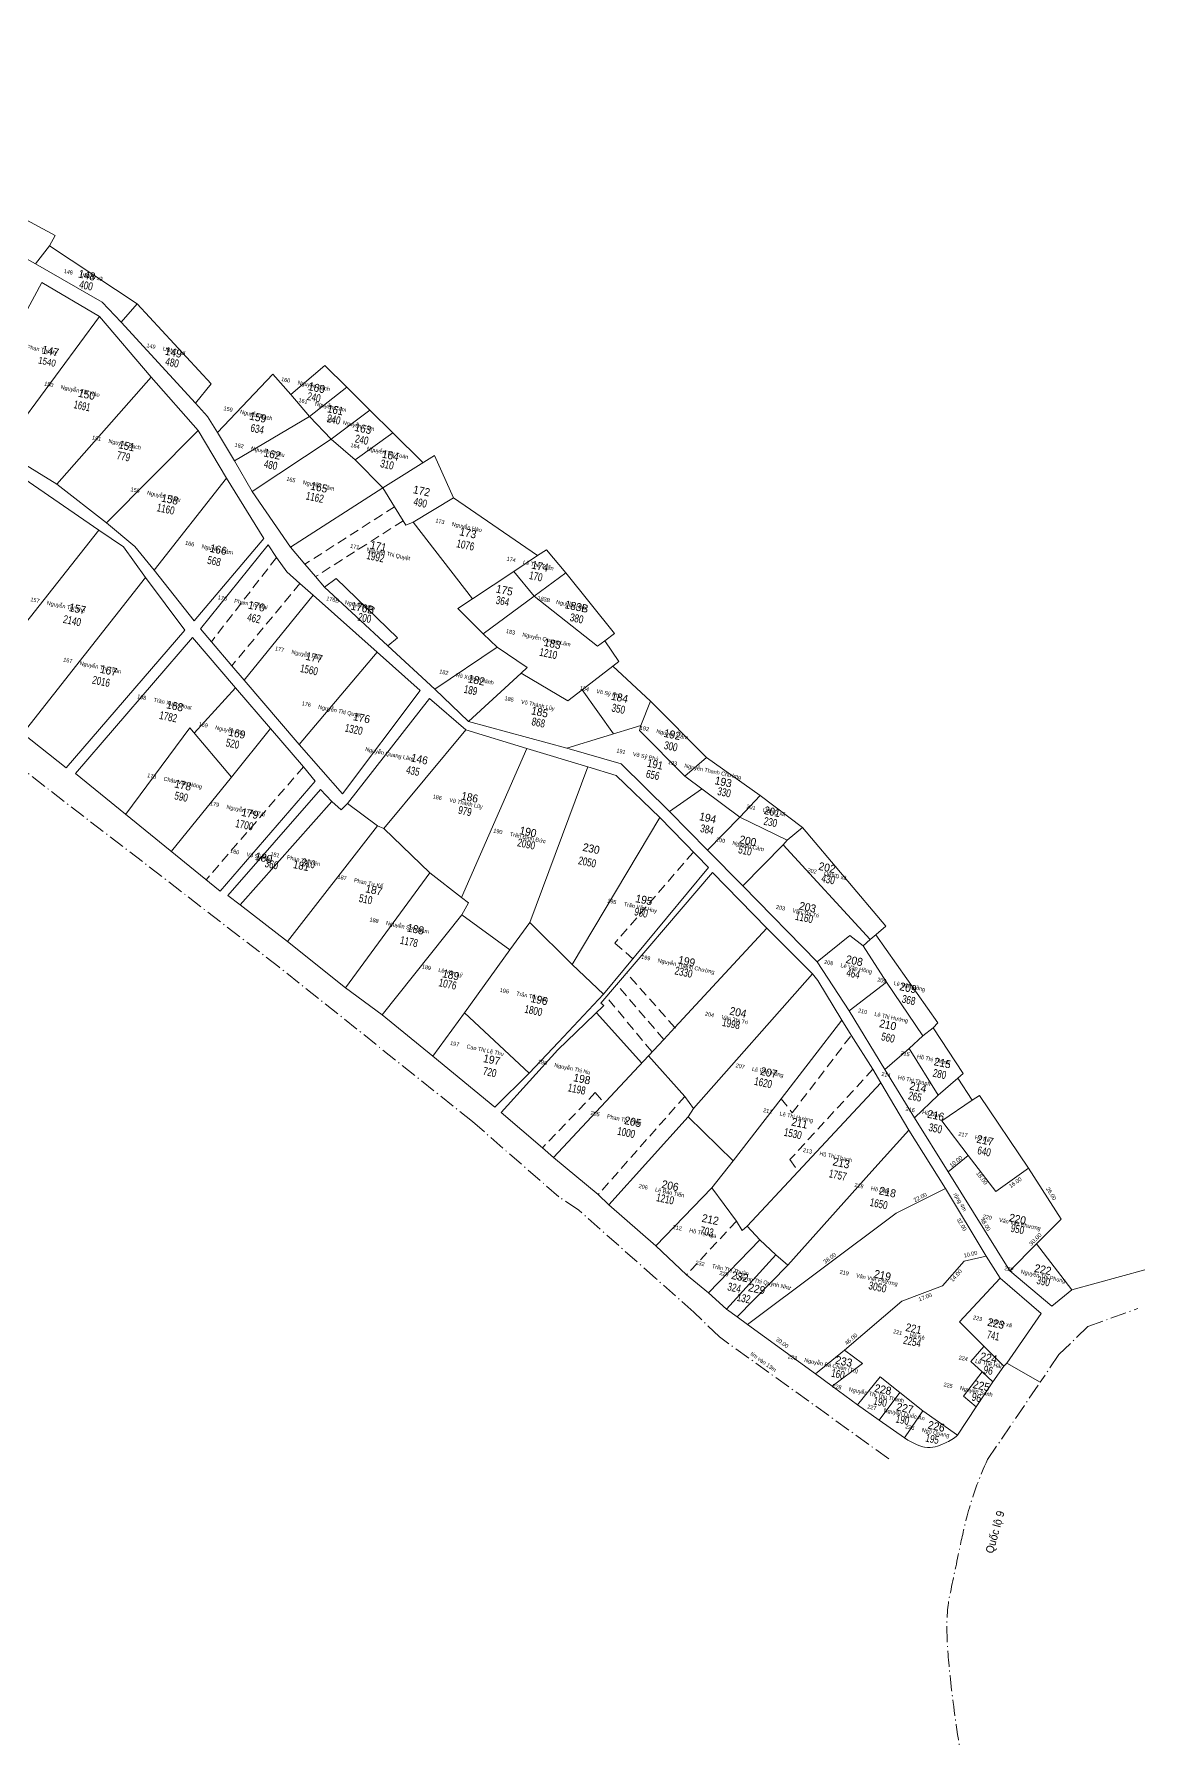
# Model space of a CAD drawing. Header units: metres. Extents: x 550827 to 552316, y 1839819 to 1841297.
# Drawn here: x 551900 to 552316, y 1839819 to 1840460 of the extents above; entities that cross this region are included whole.
import ezdxf
from ezdxf.enums import TextEntityAlignment as Align

# ---------------------------------------------------------------- set-up
doc = ezdxf.new("R2010")
doc.units = ezdxf.units.M
doc.header["$LTSCALE"] = 1.2
doc.linetypes.add('DOT_DASHED', pattern=[7.7, 5, -1.2, 0.3, -1.2])
doc.linetypes.add('MEDIUM_DASHED', pattern=[4.5, 3, -1.5])
for name, color, linetype, lineweight in [('10', 7, 'Continuous', 13), ('13', 7, 'Continuous', 13), ('22', 7, 'DOT_DASHED', 13)]:
    doc.layers.add(name, color=color, linetype=linetype, lineweight=lineweight)
for name, color, linetype in [('2', 7, 'Continuous'), ('26', 7, 'Continuous'), ('48', 7, 'Continuous')]:
    doc.layers.add(name, color=color, linetype=linetype)

msp = doc.modelspace()

# ---------------------------------------------------------------- linework, layer by layer
at = {"layer": '10'}
for p, q in [((551905.78, 1840381.01), (551938.59, 1840359.28)), ((551900.55, 1840374.27), (551925.47, 1840359.98)), ((551925.47, 1840359.98), (551932.58, 1840352.39)), ((551938.59, 1840359.28), (551932.58, 1840352.39)), ((551938.59, 1840359.28), (551966.35, 1840329.34)), ((551887.62, 1840304.53), (551924.49, 1840354.57)), ((551924.49, 1840354.57), (551943.94, 1840331.81)), ((551932.58, 1840352.39), (551960.47, 1840322.11)), ((551968.73, 1840311.1), (551989.54, 1840332.92)), ((551989.54, 1840332.92), (551996.22, 1840325.28)), ((551943.94, 1840331.81), (551908.53, 1840291.69)), ((551943.94, 1840331.81), (551961.45, 1840311.79)), ((551966.35, 1840329.34), (551960.47, 1840322.11)), ((552017.26, 1840328.03), (552003.23, 1840317.01)), ((551975.14, 1840300.44), (552003.23, 1840317.01)), ((552025.89, 1840319.48), (552011.44, 1840308.52)), ((551961.45, 1840311.79), (551972.17, 1840293.91)), ((551981.71, 1840288.94), (552011.44, 1840308.52)), ((552034.53, 1840310.92), (552020.38, 1840300.82)), ((552050.1, 1840302.42), (552030.79, 1840290.32)), ((552050.1, 1840302.42), (552057.24, 1840286.56)), ((551908.53, 1840291.69), (551927.12, 1840277.21)), ((552030.79, 1840290.32), (551996.1, 1840268.08)), ((552057.24, 1840286.56), (552088.78, 1840264.91)), ((552042.07, 1840277.44), (552064.41, 1840248.74)), ((551924.32, 1840274.45), (551876.37, 1840213.83)), ((551924.32, 1840274.45), (551933.48, 1840268.17)), ((551933.48, 1840268.17), (551941.72, 1840256.72)), ((552092.11, 1840267.14), (552099.41, 1840258.42)), ((551941.72, 1840256.72), (551895.81, 1840198.3)), ((551941.72, 1840256.72), (551956.46, 1840237)), ((552013.24, 1840256.38), (552036.26, 1840234.12)), ((552004.6, 1840250.07), (551978.8, 1840218.21)), ((552087.51, 1840249.7), (552111.26, 1840230.96)), ((551956.46, 1840237), (551912.01, 1840185.4)), ((551959.35, 1840234.18), (551915.49, 1840183.19)), ((552036.26, 1840234.12), (552032.64, 1840231.06)), ((552032.64, 1840231.06), (552050.28, 1840214.82)), ((552113.96, 1840233.02), (552119.31, 1840225.19)), ((552028.62, 1840228.69), (551999.36, 1840194.06)), ((552117.06, 1840223.46), (552131.15, 1840210.41)), ((551975.49, 1840215.4), (551960.02, 1840198.43)), ((552048.23, 1840211.31), (552017.45, 1840172.03)), ((552105.48, 1840214.57), (552117.23, 1840198.15)), ((552131.15, 1840210.41), (552152.11, 1840189.27)), ((551912.01, 1840185.4), (551895.81, 1840198.3)), ((551958.32, 1840200.38), (551934.41, 1840168.04)), ((551958.32, 1840200.38), (551973.99, 1840181.91)), ((552062.93, 1840202.78), (552099.74, 1840192.8)), ((552126.97, 1840199.31), (552143.99, 1840182.2)), ((552084.74, 1840192.68), (552060.3, 1840136.74)), ((552107.66, 1840185.71), (552085.89, 1840127.41)), ((552120.1, 1840186.83), (552138.28, 1840169.02)), ((552152.11, 1840189.27), (552172.25, 1840174.97)), ((552118.26, 1840182.48), (552134.62, 1840166.72)), ((552007.4, 1840177.31), (552011.58, 1840172.77)), ((552011.58, 1840172.77), (552015.16, 1840169.68)), ((552138.28, 1840169.02), (552150.31, 1840177.32)), ((552172.25, 1840174.97), (552164.61, 1840166.88)), ((552172.25, 1840174.97), (552188.07, 1840163.04)), ((552015.16, 1840169.68), (552017.45, 1840172.03)), ((552028.8, 1840163.59), (552017.45, 1840172.03)), ((552134.62, 1840166.72), (552101.72, 1840111.65)), ((552152.88, 1840147.96), (552134.62, 1840166.72)), ((552138.28, 1840169.02), (552152.55, 1840154.46)), ((552152.55, 1840154.46), (552164.61, 1840166.88)), ((552164.61, 1840166.88), (552182.38, 1840158.3)), ((551995.06, 1840120.33), (552028.8, 1840163.59)), ((552028.8, 1840163.59), (552031.13, 1840162.61)), ((552182.38, 1840158.3), (552188.07, 1840163.04)), ((552188.07, 1840163.04), (552219.41, 1840125.97)), ((552152.55, 1840154.46), (552165.79, 1840141.12)), ((552165.79, 1840141.12), (552180.87, 1840156.54)), ((552180.87, 1840156.54), (552182.38, 1840158.3)), ((552213.47, 1840121.07), (552180.87, 1840156.54)), ((552152.88, 1840147.96), (552113.55, 1840100.51)), ((552048.4, 1840146.05), (552016.7, 1840102.97)), ((552048.4, 1840146.05), (552060.3, 1840136.74)), ((552154.35, 1840146.19), (552174.78, 1840125.32)), ((552165.79, 1840141.12), (552193.66, 1840112.7)), ((552060.3, 1840136.74), (552062.86, 1840134.82)), ((552062.86, 1840134.82), (552060.4, 1840130.25)), ((552060.4, 1840130.25), (552030.48, 1840092.73)), ((552060.4, 1840130.25), (552078.42, 1840117.12)), ((552174.78, 1840125.32), (552191.83, 1840108.17)), ((552205.91, 1840122.56), (552193.66, 1840112.7)), ((552205.91, 1840122.56), (552210.9, 1840118.64)), ((552213.47, 1840121.07), (552210.9, 1840118.64)), ((552215.78, 1840122.86), (552213.47, 1840121.07)), ((552215.67, 1840122.76), (552238.93, 1840089.83)), ((552219.41, 1840125.97), (552215.78, 1840122.86)), ((551995.06, 1840120.33), (552016.7, 1840102.97)), ((552210.9, 1840118.64), (552219.65, 1840105.03)), ((552147.24, 1840057.65), (552191.83, 1840108.17)), ((552193.66, 1840112.7), (552205.62, 1840094.3)), ((552205.62, 1840094.3), (552219.65, 1840105.03)), ((552219.65, 1840105.03), (552233.27, 1840084.92)), ((552061.41, 1840093.58), (552049.47, 1840077.24)), ((552061.41, 1840093.58), (552085.63, 1840070.96)), ((552127.82, 1840074.72), (552110.85, 1840093.58)), ((552202.86, 1840090.73), (552206.44, 1840085.15)), ((552205.62, 1840094.3), (552218.97, 1840072.35)), ((552206.44, 1840085.15), (552214.54, 1840072.41)), ((552237.1, 1840087.94), (552248.39, 1840070.77)), ((552218.97, 1840072.35), (552228.1, 1840080.19)), ((552228.1, 1840080.19), (552239.02, 1840062.65)), ((552214.54, 1840072.41), (552217.49, 1840067.34)), ((552218.97, 1840072.35), (552230.11, 1840054.12)), ((552217.49, 1840067.34), (552227.98, 1840049.59)), ((552246.43, 1840069.07), (552251.81, 1840060.79)), ((552145.29, 1840054.52), (552147.24, 1840057.65)), ((552075.12, 1840056.24), (552090.61, 1840042.89)), ((552115.56, 1840021.59), (552145.29, 1840054.52)), ((552145.29, 1840054.52), (552162.12, 1840038.09)), ((552230.11, 1840054.12), (552242.74, 1840033.95)), ((552090.61, 1840042.89), (552094.71, 1840039.27)), ((552094.71, 1840039.27), (552111.56, 1840025.45)), ((552242.74, 1840033.95), (552250.31, 1840040.05)), ((552265.85, 1839996.79), (552242.74, 1840033.95)), ((552111.56, 1840025.45), (552115.56, 1840021.59)), ((552223.22, 1840018.4), (552241.76, 1840027.67)), ((552115.56, 1840021.59), (552133.16, 1840006.2)), ((552167.55, 1839976.75), (552223.22, 1840018.4)), ((552165.46, 1840011.93), (552167.39, 1840013.54)), ((552133.16, 1840006.2), (552144.65, 1839995.35)), ((552172.12, 1840008.4), (552152.84, 1839988.53)), ((552275.86, 1840006.89), (552289.12, 1839989.75)), ((552178.15, 1840002.88), (552159.67, 1839982.5)), ((552248.75, 1840000.41), (552240.59, 1839991.23)), ((552248.75, 1840000.41), (552256.99, 1840002.31)), ((552144.65, 1839995.35), (552152.84, 1839988.53)), ((552247.03, 1839977.67), (552262.21, 1839994.13)), ((552265.85, 1839996.79), (552281.64, 1839983.56)), ((552289.12, 1839989.75), (552316.49, 1839997.19)), ((552152.84, 1839988.53), (552159.67, 1839982.5)), ((552240.59, 1839991.23), (552225.39, 1839985.44)), ((552281.64, 1839983.56), (552289.12, 1839989.75)), ((552225.39, 1839985.44), (552203.82, 1839967.13)), ((552247.03, 1839977.67), (552263.65, 1839961.04)), ((552203.82, 1839967.13), (552192.96, 1839958.19)), ((552210.69, 1839962.07), (552203.82, 1839967.13)), ((552251.31, 1839962.86), (552256.09, 1839968.47)), ((552199.26, 1839953.59), (552210.69, 1839962.07)), ((552259.46, 1839955.25), (552263.65, 1839961.04)), ((552264.76, 1839962.24), (552277.29, 1839955.13)), ((552208.77, 1839946.65), (552217.29, 1839957.08)), ((552224.62, 1839951.24), (552216.89, 1839940.81)), ((552233.29, 1839944.34), (552226.34, 1839934.24))]:
    msp.add_line(p, q, dxfattribs=at)
at = {"layer": '10', "linetype": 'MEDIUM_DASHED'}
for p, q in [((551990.87, 1840264.21), (551966.5, 1840232.65)), ((551999.67, 1840254.46), (551974.17, 1840223.65)), ((552000.97, 1840185.73), (551964.62, 1840143.57)), ((552131.59, 1840079.01), (552114.56, 1840099.58)), ((552184.29, 1840056.1), (552206.44, 1840085.15)), ((552214.54, 1840072.41), (552183.42, 1840038.53)), ((552110.44, 1840063.68), (552090.61, 1840042.89)), ((552110.44, 1840063.68), (552113.85, 1840059.78)), ((552143.96, 1840062.22), (552111.56, 1840025.45)), ((552180.1, 1840061.33), (552184.29, 1840056.1)), ((552183.42, 1840038.53), (552186.5, 1840034.07)), ((552163.34, 1840015.45), (552144.65, 1839995.35))]:
    msp.add_line(p, q, dxfattribs=at)
at = {"layer": '10'}
for points in [[(551907.88, 1840384.91), (551905.78, 1840381.01), (551900.55, 1840374.27), (551877.25, 1840387.27), (551883.29, 1840398.1)], [(551986.13, 1840271.35), (551959.98, 1840240.44), (551944.95, 1840259.42), (551972.17, 1840293.91)]]:
    msp.add_lwpolyline(points, close=True, dxfattribs=at)
for points in [[(551908.53, 1840291.69), (551887.62, 1840304.53), (551873.66, 1840313.11), (551902.93, 1840367.3), (551924.49, 1840354.57)], [(552009.06, 1840336.17), (551996.22, 1840325.28), (552003.23, 1840317.01), (552011.44, 1840308.52), (552020.38, 1840300.82), (552030.79, 1840290.32)], [(552009.06, 1840336.17), (552017.26, 1840328.03), (552025.89, 1840319.48), (552034.53, 1840310.92), (552045.72, 1840299.82)], [(551960.47, 1840322.11), (551965, 1840317.02), (551968.73, 1840311.1)], [(551871.58, 1840310.9), (551890.51, 1840297.67), (551924.32, 1840274.45)], [(551961.45, 1840311.79), (551927.12, 1840277.21), (551937.74, 1840268.36), (551944.95, 1840259.42)], [(551996.1, 1840268.08), (551981.71, 1840288.94), (551975.14, 1840300.44), (551968.73, 1840311.1)], [(552057.24, 1840286.56), (552042.07, 1840277.44), (552039.4, 1840276.28), (552038.36, 1840277.97), (552035.15, 1840283.22), (552030.79, 1840290.32)], [(552044.74, 1840214.33), (552028.62, 1840228.69), (552004.6, 1840250.07), (551999.67, 1840254.46), (551994.74, 1840258.86), (551990.87, 1840264.21), (551987.73, 1840268.92), (551962.39, 1840237.48)], [(552008.94, 1840253.06), (552005.54, 1840257.04), (552001.54, 1840261.72), (551996.1, 1840268.08)], [(552092.11, 1840267.14), (552088.78, 1840264.91), (552079.87, 1840258.94), (552087.51, 1840249.7)], [(552013.24, 1840256.38), (552008.94, 1840253.06), (552032.64, 1840231.06)], [(552079.87, 1840258.94), (552064.41, 1840248.74), (552058.84, 1840245.07), (552068.35, 1840235.57), (552087.51, 1840249.7)], [(552087.51, 1840249.7), (552099.41, 1840258.42), (552117.59, 1840235.79)], [(552044.74, 1840214.33), (552015.68, 1840175.66), (551999.36, 1840194.06), (551978.8, 1840218.21), (551974.17, 1840223.65), (551966.5, 1840232.65), (551962.39, 1840237.48)], [(551959.35, 1840234.18), (551975.49, 1840215.4), (551988.63, 1840200.1), (552000.97, 1840185.73), (552005.42, 1840180.34)], [(552073.66, 1840230.63), (552050.28, 1840214.82), (552062.93, 1840202.78)], [(552068.35, 1840235.57), (552073.66, 1840230.63), (552084.93, 1840222.98)], [(552117.59, 1840235.79), (552113.96, 1840233.02), (552111.26, 1840230.96)], [(552082.57, 1840220.81), (552100.19, 1840210.51), (552105.48, 1840214.57), (552117.06, 1840223.46), (552119.31, 1840225.19)], [(552062.93, 1840202.78), (552082.57, 1840220.81), (552084.93, 1840222.98)], [(552118.26, 1840182.48), (552107.66, 1840185.71), (552084.74, 1840192.68), (552061.82, 1840199.66), (552048.23, 1840211.31)], [(552131.15, 1840210.41), (552127.49, 1840201.25), (552126.97, 1840199.31)], [(551988.63, 1840200.1), (551973.99, 1840181.91), (551951.57, 1840154.09)], [(552061.82, 1840199.66), (552031.13, 1840162.61), (552048.4, 1840146.05)], [(552127.49, 1840201.25), (552099.74, 1840192.8), (552120.1, 1840186.83)], [(552152.11, 1840189.27), (552143.99, 1840182.2), (552164.61, 1840166.88)], [(552005.42, 1840180.34), (551969.79, 1840139.15), (551915.49, 1840183.19)], [(552007.4, 1840177.31), (551972.66, 1840137.58), (551977.21, 1840134.07)], [(552011.58, 1840172.77), (551977.21, 1840134.07), (551995.06, 1840120.33)], [(552154.35, 1840146.19), (552112.52, 1840097.22), (552113.57, 1840096.33), (552096.35, 1840079.64), (552075.12, 1840056.24)], [(552085.89, 1840127.41), (552078.42, 1840117.12), (552061.41, 1840093.58)], [(552085.89, 1840127.41), (552101.72, 1840111.65), (552113.55, 1840100.51)], [(552174.78, 1840125.32), (552140.28, 1840088.02), (552136.09, 1840083.49), (552130.44, 1840077.38)], [(552191.83, 1840108.17), (552193.83, 1840105.63), (552202.86, 1840090.73)], [(552072.81, 1840058.2), (552049.47, 1840077.24), (552030.48, 1840092.73), (552016.7, 1840102.97)], [(552113.55, 1840100.51), (552096.62, 1840082.59), (552085.63, 1840070.96), (552072.81, 1840058.2)], [(552202.86, 1840090.73), (552180.1, 1840061.33), (552162.12, 1840038.09), (552154.14, 1840028)], [(552238.93, 1840089.83), (552237.1, 1840087.94), (552233.27, 1840084.92), (552228.1, 1840080.19)], [(552147.24, 1840057.65), (552143.96, 1840062.22), (552130.44, 1840077.38), (552094.71, 1840039.27)], [(552230.11, 1840054.12), (552239.02, 1840062.65), (552246.43, 1840069.07), (552248.39, 1840070.77)], [(552217.49, 1840067.34), (552186.5, 1840034.07), (552167.39, 1840013.54)], [(552240.34, 1840053.07), (552251.81, 1840060.79), (552254.45, 1840062.56)], [(552265.85, 1839996.79), (552275.86, 1840006.89), (552285.08, 1840016.18), (552272.86, 1840035.27), (552254.45, 1840062.56)], [(552240.34, 1840053.07), (552250.31, 1840040.05), (552260.63, 1840026.57), (552272.86, 1840035.27)], [(552227.98, 1840049.59), (552214.15, 1840034.14), (552182.62, 1839998.92), (552163.61, 1839979.62)], [(552277.65, 1839980.8), (552262.21, 1839994.13), (552256.99, 1840002.31), (552241.76, 1840027.67), (552227.98, 1840049.59)], [(552165.46, 1840011.93), (552163.34, 1840015.45), (552154.14, 1840028), (552133.16, 1840006.2)], [(552167.39, 1840013.54), (552172.12, 1840008.4), (552178.15, 1840002.88), (552182.62, 1839998.92)], [(552208.77, 1839946.65), (552199.26, 1839953.59), (552192.96, 1839958.19), (552167.55, 1839976.75), (552163.61, 1839979.62), (552159.67, 1839982.5)], [(552263.65, 1839961.04), (552264.76, 1839962.24), (552277.65, 1839980.8)], [(552251.31, 1839962.86), (552255.47, 1839958.98), (552259.46, 1839955.25)], [(552217.29, 1839957.08), (552224.62, 1839951.24), (552233.29, 1839944.34), (552246.28, 1839935.18)], [(552259.46, 1839955.25), (552253.26, 1839945.81), (552246.28, 1839935.18)], [(552255.48, 1839958.99), (552255.47, 1839958.98), (552248.45, 1839949.8), (552253.26, 1839945.81)], [(552208.77, 1839946.65), (552216.89, 1839940.81), (552226.34, 1839934.24)]]:
    msp.add_lwpolyline(points, dxfattribs=at)
at = {"layer": '10', "linetype": 'MEDIUM_DASHED'}
for points in [[(552035.18, 1840283.24), (552035.15, 1840283.22), (552001.54, 1840261.72)], [(552038.53, 1840278.08), (552038.36, 1840277.97), (552005.54, 1840257.04)], [(552147.1, 1840153.69), (552117.75, 1840119.65), (552124.5, 1840113.83)], [(552140.45, 1840087.83), (552140.28, 1840088.02), (552122.16, 1840108.45)], [(552136.13, 1840083.45), (552136.09, 1840083.49), (552118.59, 1840104.12)]]:
    msp.add_lwpolyline(points, dxfattribs=at)
at = {"layer": '10'}
msp.add_open_spline([(552226.34, 1839934.24), (552230.11, 1839931.84), (552234.3, 1839930.33), (552237.93, 1839930.76), (552241.38, 1839931.97), (552245.08, 1839934.09), (552246.28, 1839935.18)], degree=3, dxfattribs=at)
at = {"layer": '22'}
for p, q in [((552295.09, 1839975.92), (552313.87, 1839982.67)), ((552284.26, 1839965.41), (552295.09, 1839975.92)), ((552284.26, 1839965.41), (552277.29, 1839955.13)), ((552257.56, 1839926.14), (552277.29, 1839955.13))]:
    msp.add_line(p, q, dxfattribs=at)
msp.add_lwpolyline([(552220.49, 1839926.36), (552156.99, 1839972.03), (552147.42, 1839981.32), (552133.06, 1839994.03), (552104.22, 1840019.57), (552096.71, 1840024.62), (552064.35, 1840052.78), (551991.81, 1840110.75), (551770.61, 1840281.2), (551671.9, 1840357.25), (551592.71, 1840418.27), (551492.07, 1840507.87), (551330.81, 1840648.34), (551172.96, 1840788.92)], dxfattribs=at)
msp.add_open_spline([(552257.56, 1839926.14), (552251.3, 1839912.73), (552246.65, 1839890.82), (552244.04, 1839878.47), (552240.42, 1839861.42), (552246.87, 1839819.17)], degree=3, dxfattribs=at)

# ---------------------------------------------------------------- texts
at = {"layer": '13'}
for s, rotation, width, p in [('148', 348.032, 0.95, (551919.454, 1840368.566)), ('147', 348.032, 0.95, (551905.794, 1840340.116)), ('149', 348.032, 0.95, (551951.954, 1840339.64)), ('150', 348.032, 0.95, (551919.389, 1840323.865)), ('160', 348.032, 0.95, (552005.619, 1840326.365)), ('161', 348.032, 0.9, (552012.664, 1840318.08)), ('159', 348.032, 0.95, (551983.614, 1840315.32)), ('163', 348.032, 0.95, (552023.039, 1840311.062)), ('151', 348.032, 0.9, (551934.404, 1840304.58)), ('162', 348.032, 0.95, (551988.979, 1840301.487)), ('164', 348.032, 0.95, (552033.339, 1840301.055)), ('158', 348.032, 0.95, (551950.584, 1840284.576)), ('165', 348.032, 0.95, (552006.544, 1840289.076)), ('172', 348.032, 0.95, (552045.009, 1840287.707)), ('173', 348.032, 0.95, (552062.379, 1840271.932)), ('166', 348.032, 0.95, (551968.769, 1840265.717)), ('171', 348.032, 0.9, (552028.804, 1840266.98)), ('174', 348.032, 0.95, (552089.399, 1840259.465)), ('175', 348.032, 0.95, (552076.054, 1840250.486)), ('157', 348.032, 0.95, (551915.934, 1840243.536)), ('170', 348.032, 0.95, (551983.109, 1840244.455)), ('176B', 348.032, 0.95, (552022.844, 1840243.846)), ('183B', 348.032, 0.95, (552103.124, 1840244.336)), ('183', 348.032, 0.95, (552094.059, 1840230.472)), ('167', 348.032, 0.95, (551927.624, 1840220.396)), ('177', 348.032, 0.95, (552004.694, 1840225.256)), ('182', 348.032, 0.95, (552065.559, 1840216.807)), ('184', 348.032, 0.95, (552119.279, 1840210.295)), ('168', 348.032, 0.95, (551952.464, 1840207.086)), ('176', 348.032, 0.95, (552022.529, 1840202.617)), ('185', 348.032, 0.95, (552089.284, 1840204.826)), ('169', 348.032, 0.95, (551975.764, 1840196.84)), ('192', 348.032, 0.95, (552139.019, 1840196.387)), ('146', 348.032, 0.95, (552044.189, 1840187.177)), ('191', 348.032, 0.9, (552132.544, 1840185.25)), ('178', 348.032, 0.95, (551955.494, 1840177.406)), ('193', 348.032, 0.95, (552158.139, 1840178.642)), ('186', 348.032, 0.95, (552063.029, 1840172.877)), ('179', 348.032, 0.95, (551980.624, 1840166.78)), ('194', 348.032, 0.95, (552152.309, 1840165.165)), ('201', 348.032, 0.9, (552176.464, 1840167.49)), ('190', 348.032, 0.95, (552084.899, 1840159.905)), ('200', 348.032, 0.95, (552167.309, 1840156.535)), ('180', 348.032, 0.95, (551985.789, 1840150.215)), ('230', 348.032, 0.95, (552108.609, 1840153.645)), ('181', 348.032, 0.9, (551999.824, 1840147.24)), ('202', 348.032, 0.95, (552197.039, 1840146.517)), ('187', 348.032, 0.95, (552027.094, 1840138.106)), ('195', 348.032, 0.95, (552128.394, 1840134.426)), ('203', 348.032, 0.95, (552189.749, 1840131.662)), ('188', 348.032, 0.95, (552042.724, 1840123.446)), ('199', 348.032, 0.95, (552144.394, 1840111.4)), ('208', 348.032, 0.95, (552207.274, 1840111.626)), ('189', 348.032, 0.95, (552055.944, 1840106.28)), ('209', 348.032, 0.95, (552227.424, 1840101.43)), ('196', 348.032, 0.95, (552089.109, 1840096.977)), ('204', 348.032, 0.95, (552163.669, 1840092.265)), ('210', 348.032, 0.95, (552219.829, 1840087.565)), ('197', 348.032, 0.95, (552071.294, 1840074.476)), ('215', 348.032, 0.95, (552240.324, 1840073.286)), ('198', 348.032, 0.95, (552105.124, 1840067.296)), ('207', 348.032, 0.95, (552175.184, 1840069.686)), ('214', 348.032, 0.95, (552231.169, 1840064.205)), ('216', 348.032, 0.95, (552237.809, 1840053.627)), ('205', 348.032, 0.95, (552124.224, 1840051.246)), ('211', 348.032, 0.9, (552186.744, 1840050.71)), ('217', 348.032, 0.95, (552256.304, 1840044.256)), ('213', 348.032, 0.95, (552202.349, 1840035.772)), ('206', 348.032, 0.95, (552138.219, 1840027.297)), ('218', 348.032, 0.95, (552219.714, 1840024.886)), ('220', 348.032, 0.95, (552268.459, 1840014.765)), ('212', 348.032, 0.95, (552153.259, 1840014.607)), ('222', 348.032, 0.95, (552277.989, 1839995.847)), ('232', 348.032, 0.95, (552164.349, 1839993.187)), ('219', 348.032, 0.95, (552217.824, 1839993.71)), ('229', 348.032, 0.95, (552170.674, 1839988.6)), ('221', 348.032, 0.9, (552229.504, 1839973.7)), ('223', 348.032, 0.95, (552260.339, 1839975.642)), ('233', 348.032, 0.95, (552203.319, 1839961.422)), ('224', 348.032, 0.95, (552257.649, 1839962.765)), ('228', 348.032, 0.95, (552218.004, 1839950.866)), ('225', 348.032, 0.95, (552254.884, 1839952.286)), ('227', 348.032, 0.95, (552226.234, 1839943.876)), ('226', 348.032, 0.95, (552238.029, 1839937.077)), ('Quốc lộ 9', 74.47, 0.95, (552261.753, 1839898.513))]:
    msp.add_text(s, height=3, rotation=rotation, dxfattribs=dict(at, width=width)).set_placement(p, align=Align.CENTER)
at = {"layer": '2'}
for s, height, width, p in [('400', 3, 0.75, (551921.648, 1840364.204)), ('1540', 2.61, 0.85, (551907.819, 1840335.647)), ('480', 3, 0.75, (551953.898, 1840335.314)), ('240', 3, 0.75, (552007.088, 1840322.294)), ('1691', 3, 0.7, (551920.748, 1840318.956)), ('634', 3, 0.75, (551985.828, 1840310.458)), ('240', 3, 0.75, (552014.538, 1840313.974)), ('240', 3, 0.75, (552025.018, 1840306.404)), ('779', 3, 0.75, (551935.668, 1840300.153)), ('480', 3, 0.75, (551990.848, 1840296.944)), ('310', 3, 0.75, (552034.508, 1840297.084)), ('1162', 3, 0.75, (552008.238, 1840284.635)), ('1160', 3, 0.75, (551952.318, 1840280.232)), ('490', 3, 0.75, (552046.958, 1840282.804)), ('1076', 3, 0.75, (552064.698, 1840266.744)), ('568', 3, 0.75, (551969.648, 1840260.883)), ('1992', 3, 0.75, (552030.968, 1840262.315)), ('170', 3, 0.75, (552090.298, 1840255.174)), ('364', 3, 0.75, (552077.808, 1840245.898)), ('2140', 3, 0.75, (551917.228, 1840238.372)), ('462', 3, 0.75, (551984.588, 1840239.477)), ('200', 3, 0.75, (552026.078, 1840239.594)), ('380', 3, 0.75, (552105.618, 1840239.412)), ('1210', 3, 0.75, (552095.778, 1840226.062)), ('1560', 3, 0.75, (552006.058, 1840219.962)), ('2016', 3, 0.75, (551928.108, 1840215.634)), ('189', 3, 0.75, (552065.838, 1840212.505)), ('1782', 3, 0.75, (551953.268, 1840202.365)), ('868', 3, 0.75, (552091.248, 1840200.383)), ('350', 3, 0.75, (552121.258, 1840205.522)), ('1320', 3, 0.75, (552022.848, 1840197.642)), ('520', 3, 0.75, (551976.578, 1840192.454)), ('300', 3, 0.75, (552140.918, 1840191.462)), ('435', 3, 0.75, (552044.208, 1840182.278)), ('656', 3, 0.75, (552134.148, 1840180.738)), ('590', 3, 0.75, (551957.308, 1840172.574)), ('330', 3, 0.75, (552160.898, 1840174.222)), ('1700', 3, 0.75, (551981.798, 1840161.852)), ('979', 3, 0.75, (552063.718, 1840167.173)), ('230', 3, 0.75, (552178.268, 1840163.042)), ('384', 3, 0.75, (552154.498, 1840160.318)), ('2090', 3, 0.75, (552087.538, 1840154.672)), ('510', 3, 0.75, (552168.758, 1840152.384)), ('360', 3, 0.75, (551991.168, 1840147.232)), ('310', 3, 0.75, (552005.038, 1840147.594)), ('2050', 3, 0.75, (552110.378, 1840147.932)), ('430', 3, 0.75, (552199.918, 1840141.612)), ('510', 3, 0.75, (552026.478, 1840134.134)), ('980', 3, 0.75, (552129.778, 1840129.134)), ('1160', 3, 0.75, (552191.728, 1840127.072)), ('1178', 3, 0.75, (552043.558, 1840118.089)), ('2330', 3, 0.75, (552146.528, 1840106.62)), ('464', 3, 0.75, (552209.308, 1840106.278)), ('1076', 3, 0.75, (552058.048, 1840102.184)), ('1800', 3, 0.75, (552090.218, 1840092.252)), ('368', 3, 0.75, (552230.108, 1840096.363)), ('1998', 3, 0.75, (552164.338, 1840087.301)), ('560', 3, 0.75, (552222.368, 1840082.262)), ('720', 3, 0.75, (552072.998, 1840069.324)), ('280', 3, 0.75, (552241.688, 1840068.624)), ('1198', 3, 0.75, (552106.438, 1840062.799)), ('1620', 3, 0.75, (552176.358, 1840065.212)), ('265', 3, 0.75, (552232.488, 1840060.178)), ('1000', 3, 0.75, (552124.988, 1840046.522)), ('1530', 3, 0.75, (552187.488, 1840046.112)), ('350', 3, 0.75, (552240.128, 1840048.262)), ('640', 3, 0.75, (552258.408, 1840039.612)), ('1757', 3, 0.75, (552204.338, 1840030.575)), ('1210', 3, 0.75, (552139.598, 1840021.632)), ('1650', 3, 0.75, (552219.698, 1840019.832)), ('703', 3, 0.75, (552154.418, 1840009.585)), ('950', 3, 0.75, (552270.918, 1840010.464)), ('3050', 3, 0.75, (552219.248, 1839988.61)), ('390', 3, 0.75, (552280.598, 1839990.932)), ('324', 3, 0.75, (552164.688, 1839988.538)), ('132', 3, 0.75, (552168.238, 1839984.567)), ('741', 3, 0.7, (552261.648, 1839970.61)), ('2254', 3, 0.75, (552232.248, 1839968.156)), ('96', 3, 0.8, (552259.218, 1839957.745)), ('160', 3, 0.75, (552203.598, 1839956.174)), ('190', 3, 0.75, (552219.428, 1839945.744)), ('96', 3, 0.8, (552254.818, 1839947.545)), ('190', 3, 0.75, (552227.778, 1839938.994)), ('195', 3, 0.75, (552238.948, 1839931.848))]:
    msp.add_text(s, height=height, rotation=348.032, dxfattribs=dict(at, width=width)).set_placement(p, align=Align.RIGHT)
at = {"layer": '26'}
for s, rotation, width, p in [('10.00', 38.862, 1.1, (552248.289, 1840038.966)), ('18.00', 307.437, 1.1, (552256.494, 1840028.952)), ('16.00', 35.427, 1.05, (552270.521, 1840030.855)), ('26.00', 302.624, 1.05, (552282.209, 1840023.139)), ('30.00', 45.217, 1.15, (552277.982, 1840010.183)), ('38.00', 36.802, 1.05, (552200.871, 1840002.578)), ('10.00', 12.984, 0.95, (552253.843, 1840002.947)), ('14.00', 48.366, 1.1, (552248.101, 1839996.613)), ('46.00', 40.327, 1.1, (552208.919, 1839972.451)), ('30.00', 323.855, 1.05, (552182.175, 1839967.712))]:
    msp.add_text(s, height=1.5, rotation=rotation, dxfattribs=dict(at, width=width)).set_placement(p, align=Align.RIGHT)
for s, rotation, p in [('22.00', 26.565, (552234.919, 1840024.895)), ('rộng 4m', 300.987, (552248.546, 1840018.962)), ('32.00', 300.987, (552248.537, 1840011.612)), ('48.00', 301.878, (552257.517, 1840011.632)), ('17.00', 20.853, (552236.806, 1839987.215)), ('tim vào 13m', 324.276, (552177.614, 1839958.836))]:
    msp.add_text(s, height=1.5, rotation=rotation, dxfattribs=at).set_placement(p, align=Align.RIGHT)
at = {"layer": '48'}
for s, width, p in [('148     UBND xã ', 0.9, (551926.119, 1840367.715)), ('147     Phan Thị Mỵ     ', 0.9, (551911.259, 1840339.552)), ('149     UBND xã ', 0.9, (551957.129, 1840339.875)), ('150     Nguyễn Thị Hảo  ', 0.9, (551925.529, 1840324.126)), ('160     Nguyễn Bạch     ', 0.9, (552013.579, 1840325.962)), ('159     Nguyễn Bạch     ', 0.9, (551991.999, 1840315.012)), ('161     Nguyễn Cảm      ', 0.9, (552020.309, 1840318.006)), ('163     Nguyễn Cảm      ', 0.9, (552030.759, 1840310.926)), ('151     Nguyễn Bạch     ', 0.9, (551942.669, 1840304.032)), ('162     Nguyễn Thiệu    ', 0.9, (551995.999, 1840301.365)), ('164     Nguyễn Thị Toàn ', 0.9, (552040.699, 1840300.972)), ('158     Nguyễn Thiệu    ', 0.9, (551957.019, 1840284.675)), ('165     Nguyễn Cảm      ', 0.9, (552015.759, 1840288.516)), ('173     Nguyễn Hào      ', 0.9, (552071.079, 1840273.006)), ('166     Nguyễn Cảm      ', 0.9, (551977.809, 1840264.526)), ('171     Nguyễn Thị Quyệt        ', 0.9, (552045.309, 1840262.173)), ('174     Lê Thế Tuấn     ', 0.9, (552097.469, 1840258.801)), ('170     Phạm Thị Mai    ', 0.9, (551989.599, 1840244.221)), ('176B    Nguyễn Hào      ', 0.9, (552030.969, 1840243.664)), ('183B    Nguyễn Hào      ', 0.9, (552110.179, 1840243.794)), ('157     Nguyễn Thị Thẻ  ', 0.9, (551920.109, 1840243.281)), ('183     Nguyễn Quang Lâm        ', 0.9, (552105.499, 1840229.884)), ('177     Nguyễn Hào      ', 0.9, (552010.949, 1840225.096)), ('167     Nguyễn Thị Toàn ', 0.9, (551932.999, 1840220.562)), ('182     Hồ Xuân Khánh   ', 0.9, (552073.899, 1840216.159)), ('168     Trần Xuân Hoạt  ', 0.9, (551960.039, 1840206.927)), ('185     Võ Thành Lũy    ', 0.9, (552097.269, 1840206.355)), ('184     Võ Sỷ Phú       ', 0.9, (552124.149, 1840210.579)), ('176     Nguyễn Thị Quyệt        ', 0.9, (552027.139, 1840203.203)), ('169     Nguyễn Hào      ', 0.9, (551982.339, 1840196.736)), ('192     Nguyễn Cảm      ', 0.9, (552148.339, 1840195.246)), ('Nguyễn Quang Lâm                ', 0.9, (552051.069, 1840185.993)), ('191     Võ Sỷ Phú       ', 0.9, (552137.839, 1840187.039)), ('193     Nguyễn Thanh Chường     ', 0.9, (552167.799, 1840180.436)), ('178     Châu Văn Nông   ', 0.9, (551964.459, 1840177.203)), ('179     Nguyễn Tấn Tài  ', 0.9, (551987.479, 1840166.812)), ('186     Võ Thành Lũy    ', 0.9, (552070.319, 1840169.525)), ('201     UBND xã ', 0.9, (552182.119, 1840167.035)), ('190     Trần Đình Đức   ', 0.95, (552093.359, 1840156.679)), ('180     Võ Sỷ Phú       ', 0.9, (551992.989, 1840149.459)), ('181     Phan Thị Liên   ', 0.9, (552008.769, 1840148.176)), ('200     Nguyễn Cảm      ', 0.9, (552176.859, 1840153.356)), ('202     UBND xã ', 0.9, (552205.039, 1840143.145)), ('187     Phan Tư Kế      ', 0.9, (552034.059, 1840139.546)), ('195     Trần Văn Huy    ', 0.9, (552135.649, 1840130.54)), ('188     Nguyễn Sơn Nam  ', 0.9, (552049.049, 1840122.891)), ('203     Văn Thị Tri     ', 0.9, (552196.899, 1840128.566)), ('199     Nguyễn Thanh Chường     ', 0.9, (552157.779, 1840107.456)), ('189     Lê Văn Lý       ', 0.9, (552064.459, 1840106.196)), ('208     Lê Văn Hồng     ', 0.9, (552216.849, 1840107.615)), ('196     Trần Thị Liên   ', 0.9, (552094.249, 1840097.262)), ('209     Lê Văn Hồng     ', 0.9, (552236.789, 1840100.935)), ('204     Văn Thị Tri     ', 0.9, (552170.279, 1840088.556)), ('210     Lê Thị Hường    ', 0.9, (552229.769, 1840089.297)), ('197     Cao Thị Lệ Thu  ', 0.9, (552077.059, 1840077.085)), ('215     Hồ Thị Thanh    ', 0.9, (552245.399, 1840073.515)), ('198     Nguyễn Thị Nụ   ', 0.9, (552110.089, 1840070.085)), ('207     Lê Văn Hồng     ', 0.9, (552183.669, 1840068.765)), ('214     Hồ Thị Thanh    ', 0.9, (552238.219, 1840065.625)), ('211     Lê Thị Hường    ', 0.9, (552194.209, 1840051.937)), ('216     Hồ Dần  ', 0.9, (552240.849, 1840053.934)), ('205     Phan Thị Phất   ', 0.9, (552129.139, 1840051.017)), ('217     Hồ Kè   ', 0.9, (552259.929, 1840044.691)), ('213     Hồ Thị Thanh    ', 0.9, (552208.819, 1840037.055)), ('206     Lê Bảo Tiến     ', 0.9, (552146.419, 1840023.738)), ('218     Hồ Dần  ', 0.9, (552221.619, 1840025.414)), ('212     Hồ Thị Nga      ', 0.9, (552159.079, 1840008.428)), ('220     Văn Viết Phương ', 0.9, (552277.839, 1840011.838)), ('232     Trần Thị Thuận  ', 0.9, (552168.949, 1839994.778)), ('229     Dương Thị Quỳnh Như     ', 0.9, (552186.529, 1839989.072)), ('219     Văn Viết Phương ', 0.9, (552224.239, 1839991.038)), ('222     Nguyễn Thị Phụng        ', 0.9, (552291.039, 1839991.35)), ('221     Hồ Kè   ', 0.9, (552235.469, 1839970.601)), ('223     UBND xã ', 0.9, (552267.069, 1839975.465)), ('233     Nguyễn Bá Chiến (Tú)    ', 0.9, (552210.989, 1839958)), ('224     Lê Thế Hải      ', 0.9, (552265.989, 1839959.537)), ('225     Nguyễn Sanh     ', 0.9, (552262.069, 1839949.038)), ('228     Nguyễn Thị Thu Thanh    ', 0.9, (552228.249, 1839946.9)), ('227     Nguyễn Quốc An  ', 0.9, (552234.949, 1839940.486)), ('226     Ngô Quang       ', 0.9, (552246.979, 1839933.51))]:
    msp.add_text(s, height=1.5, rotation=348.032, dxfattribs=dict(at, width=width)).set_placement(p, align=Align.RIGHT)

doc.saveas('drawing.dxf')
